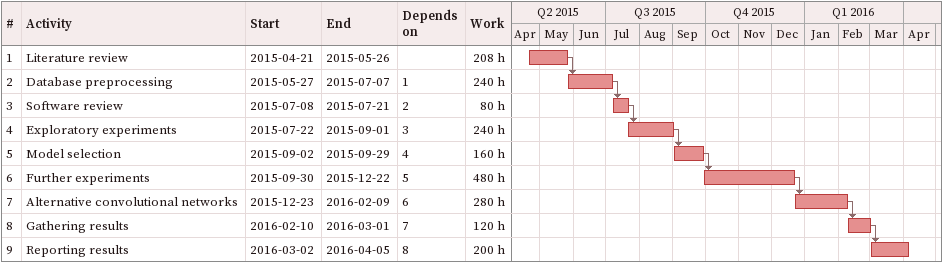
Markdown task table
| ID | Task | Start | Finish | Predecessors | Work (h) |
|---|---|---|---|---|---|
| 1 | Literature review | 2015-04-21 | 2015-05-26 |  | 208 |
| 2 | Database preprocessing | 2015-05-27 | 2015-07-07 | 1 | 240 |
| 3 | Software review | 2015-07-08 | 2015-07-21 | 2 | 80 |
| 4 | Exploratory experiments | 2015-07-22 | 2015-09-01 | 3 | 240 |
| 5 | Model selection | 2015-09-02 | 2015-09-29 | 4 | 160 |
| 6 | Further experiments | 2015-09-30 | 2015-12-22 | 5 | 480 |
| 7 | Alternative convolutional networks | 2015-12-23 | 2016-02-09 | 6 | 280 |
| 8 | Gathering results | 2016-02-10 | 2016-03-01 | 7 | 120 |
| 9 | Reporting results | 2016-03-02 | 2016-04-05 | 8 | 200 |
